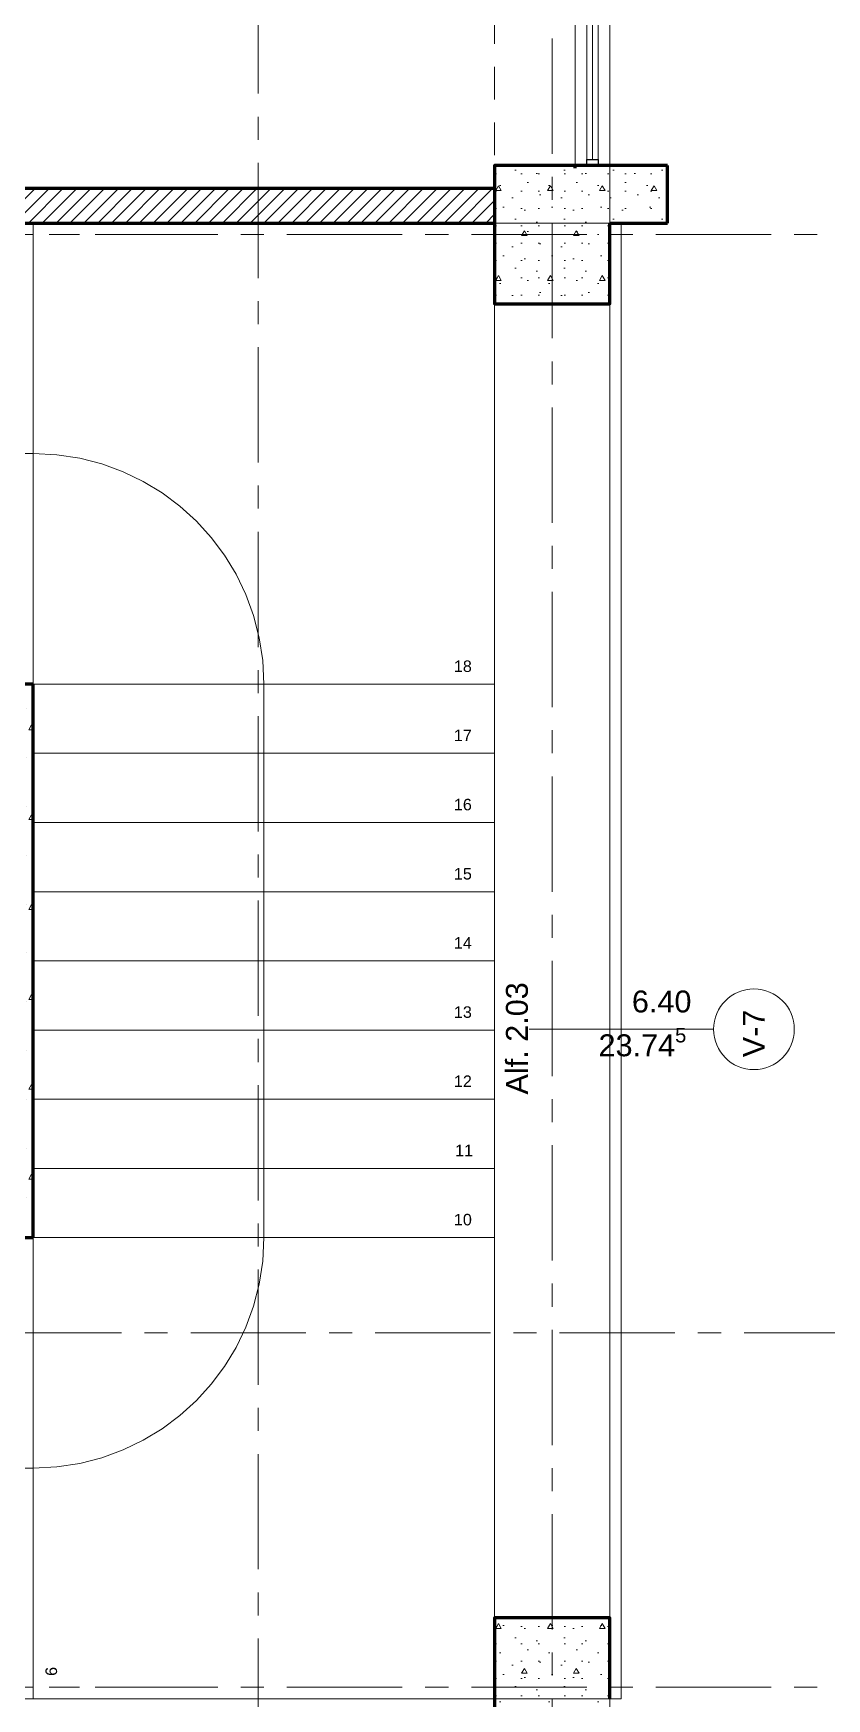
# Model space of a CAD drawing. Header units: inches. Extents: x -38 to 5698, y -33 to 92.
# Drawn here: x 326.57 to 330.01, y 20.35 to 27.57 of the extents above; entities that cross this region are included whole.
import ezdxf

# ---------------------------------------------------------------- set-up
doc = ezdxf.new("R2010")
doc.units = ezdxf.units.IN
doc.header["$MEASUREMENT"] = 0
doc.set_wipeout_variables(frame=1)
for name, pattern in [('ACAD_ISO04W100', [30, 24, -3, 0, -3]), ('Hidden Line', [0.195611, 0.141111, -0.0545]), ('Línea Oculta', [0.195611, 0.141111, -0.0545]), ('Punto & Raya', [0.65, 0.5, -0.075, 0, -0.075]), ('Raya Pequeña', [0.141111, 0.070556, -0.070556]), ('Wipeout_Contour', [1, 0, -1])]:
    doc.linetypes.add(name, pattern=pattern)
for name, color, linetype in [('02 _ ARQ _ ALB _ Ejes Generales', 7, 'Continuous'), ('02 _ ARQ _ ZON _ Espacio.3D', 7, 'Continuous'), ('08 _ STR _ EXT _ 06 Columnas', 7, 'Continuous'), ('08 _ STR _ EXT _ 06 Elementos de Fachada', 7, 'Continuous'), ('08 _ STR _ EXT _ 07 Losa Aligerada', 7, 'Continuous'), ('08 _ STR _ EXT _ 09 Vigas', 7, 'Continuous'), ('08 _ STR _ EXT _ 11 Escaleras', 7, 'Continuous'), ('08 _ STR _ EXT _ 12 Ascensor', 7, 'Continuous'), ('Estructura - 04 MURO', 253, 'Continuous'), ('Interior - CIELO RASSO', 7, 'Continuous'), ('Marcador - Secciones', 251, 'Continuous')]:
    doc.layers.add(name, color=color, linetype=linetype)
doc.styles.add('Estilo_Generado_3', font='arial.ttf')
doc.styles.add('Estilo_Generado_4', font='swisse.ttf')
pattern_1 = [(0, (277.50004, 6e-09), (0, 0.3897114), [0.024375, -0.200625]), (0, (277.61254, 0.19486), (0, 0.3897114), [0.024375, -0.200625]), (60, (277.50004, 6e-09), (-0.3375, 0.1948557), [0.024375, -0.200625]), (60, (277.72504, 6e-09), (-0.3375, 0.1948557), [0.024375, -0.200625]), (120, (277.5244, 6e-09), (0.3375, 0.1948557), [0.024375, -0.200625]), (120, (277.7494, 6e-09), (0.3375, 0.1948557), [0.024375, -0.200625]), (0, (277.50004, 0.0375), (0, 0.075), [0, -0.075, 0, -0.1125]), (45, (277.53754, 0.0375), (-0.05303301, 0.05303301), [0, -0.05625, 0, -0.09375])]

msp = doc.modelspace()

# ---------------------------------------------------------------- hatches: boundary and pattern name
at = {"layer": '08 _ STR _ EXT _ 06 Elementos de Fachada', "linetype": 'Continuous', "lineweight": 9}
h = msp.add_hatch(dxfattribs=at)
h.set_pattern_fill('HORMIGÓN_EN_MASA_0002', color=250, style=0, pattern_type=2)
h.set_pattern_definition(pattern_1)
h.paths.add_polyline_path([(329.07, 26.75), (329.32, 26.75), (329.32, 27), (329.07, 27)])

# ---------------------------------------------------------------- linework, layer by layer
at = {"layer": '02 _ ARQ _ ALB _ Ejes Generales', "color": 252, "linetype": 'Punto & Raya', "lineweight": 13}
msp.add_line((328.82, 3.05), (328.82, 44.9), dxfattribs=at)
at = {"layer": '02 _ ARQ _ ZON _ Espacio.3D', "color": 254, "linetype": 'Continuous', "lineweight": 0, "flags": 128}
msp.add_lwpolyline([(324.17, 26.9), (328.57, 26.9), (328.57, 27), (328.92, 27), (328.92, 29.7), (324.32, 29.7), (324.32, 27.8), (324.17, 27.8)], close=True, dxfattribs=at)
at = {"layer": '08 _ STR _ EXT _ 06 Elementos de Fachada', "color": 7, "linetype": 'Continuous', "lineweight": 80, "flags": 128}
for points in [[(329.32, 27), (329.07, 27)], [(329.32, 26.75), (329.32, 27)], [(329.07, 26.75), (329.32, 26.75)]]:
    msp.add_lwpolyline(points, dxfattribs=at)
at = {"layer": '08 _ STR _ EXT _ 07 Losa Aligerada', "color": 7, "linetype": 'Continuous', "lineweight": 18, "flags": 128}
msp.add_lwpolyline([(320.8699, 5.6637), (322.07, 5.6637), (322.07, 7.2), (329.07, 7.2), (329.07, 14.9999), (329.07, 15.1499), (329.07, 15.1499), (329.07, 15.7999), (329.07, 15.7999), (329.07, 18.1001), (329.07, 20.35), (326.57, 20.35), (324.17, 20.35), (324.17, 22.35), (324.17, 22.6), (324.17, 24.5), (324.17, 24.75), (324.17, 26.75), (329.07, 26.75), (329.07, 29.7)], dxfattribs=at)
at = {"layer": '08 _ STR _ EXT _ 09 Vigas', "color": 251, "linetype": 'Hidden Line', "lineweight": 13}
msp.add_line((329.07, 7.2), (329.07, 39.9), dxfattribs=at)
at = {"layer": '08 _ STR _ EXT _ 11 Escaleras', "color": 161, "linetype": 'Continuous', "lineweight": 13}
for p, q in [((326.57, 22.35), (325.4744, 22.35)), ((326.0744, 20.35), (326.57, 20.35))]:
    msp.add_line(p, q, dxfattribs=at)
at = {"layer": 'Estructura - 04 MURO', "color": 165, "linetype": 'Continuous', "lineweight": 15}
for p, q in [((328.92, 27), (328.92, 29.7)), ((329.07, 27), (329.07, 29.7)), ((328.97, 27.026), (328.97, 28.33)), ((328.995, 27.026), (328.995, 28.33)), ((329.02, 28.33), (329.02, 27.026)), ((329.07, 20.35), (329.07, 26.75)), ((329.07, 20.35), (329.07, 26.75)), ((329.12, 20.35), (329.12, 26.75)), ((329.12, 20.35), (329.12, 26.75)), ((329.52, 23.2535), (328.72, 23.2535)), ((329.07, 20.35), (329.12, 20.35)), ((329.07, 20.35), (329.12, 20.35))]:
    msp.add_line(p, q, dxfattribs=at)
at = {"layer": 'Estructura - 04 MURO', "color": 165, "linetype": 'Continuous', "lineweight": 25}
for p, q in [((328.97, 27), (328.97, 27.026)), ((328.97, 27.026), (329.02, 27.026)), ((329.02, 27.026), (329.02, 27))]:
    msp.add_line(p, q, dxfattribs=at)
at = {"layer": 'Estructura - 04 MURO', "color": 7, "linetype": 'Continuous', "lineweight": 80}
for p, q in [((328.97, 27), (328.92, 27)), ((328.97, 27), (328.92, 27)), ((329.02, 27), (328.97, 27)), ((329.02, 27), (328.97, 27)), ((329.02, 27), (328.97, 27)), ((329.07, 27), (329.02, 27)), ((329.07, 27), (329.02, 27))]:
    msp.add_line(p, q, dxfattribs=at)
at = {"layer": 'Estructura - 04 MURO', "color": 251, "linetype": 'Línea Oculta', "lineweight": 13}
msp.add_line((329.02, 26.4), (328.87, 26.4), dxfattribs=at)
msp.add_line((329.02, 26.4), (328.87, 26.4), dxfattribs=at)
at = {"layer": 'Estructura - 04 MURO', "color": 7, "linetype": 'Continuous', "lineweight": 80, "flags": 128}
msp.add_lwpolyline([(328.92, 26.9879), (328.92, 27)], dxfattribs=at)
at = {"layer": 'Estructura - 04 MURO', "color": 251, "linetype": 'Continuous', "lineweight": 13, "flags": 128}
msp.add_lwpolyline([(329.695, 23.0785, 1), (329.695, 23.4285, 1)], format="xyb", close=True, dxfattribs=at)
at = {"layer": 'Interior - CIELO RASSO', "color": 251, "linetype": 'Línea Oculta', "lineweight": 13, "flags": 128}
msp.add_lwpolyline([(327.81, 26.8), (324.32, 26.8)], dxfattribs=at)

# ---------------------------------------------------------------- texts
at = {"layer": 'Estructura - 04 MURO', "color": 251, "lineweight": 25, "char_height": 0.095, "attachment_point": 7, "rotation": 90, "style": 'Estilo_Generado_4'}
for s, insert in [('\\A1;{\\pql;\\pt0;\\fSwis721 Ex BT|b0|i0|c0|p34;Alf. 2.03\\fSwis721 Ex BT|b0|i0|c0|p34;\\A1{\\H.66x;\\S^  ;}\\fSwis721 Ex BT|b0|i0|c0|p34;\\fSwis721 Ex BT|b0|i0|c0|p34;}', (328.7425, 22.9703)), ('\\A1;{\\pql;\\pt0;\\fSwis721 Ex BT|b0|i0|c0|p34;V-7\\fSwis721 Ex BT|b0|i0|c0|p34;\\fSwis721 Ex BT|b0|i0|c0|p34;\\fSwis721 Ex BT|b0|i0|c0|p34;}', (329.7425, 23.1319))]:
    msp.add_mtext(s, dxfattribs=dict(at, insert=insert))
at = {"layer": 'Estructura - 04 MURO', "color": 251, "lineweight": 25, "char_height": 0.095, "attachment_point": 7, "style": 'Estilo_Generado_4'}
for s, insert in [('\\A1;{\\pql;\\pt0;\\fSwis721 Ex BT|b0|i0|c0|p34;6.40\\fSwis721 Ex BT|b0|i0|c0|p34;\\A1{\\H.66x;\\S^  ;}\\fSwis721 Ex BT|b0|i0|c0|p34;\\fSwis721 Ex BT|b0|i0|c0|p34;}', (329.166, 23.2985)), ('\\A1;{\\pql;\\pt0;\\fSwis721 Ex BT|b0|i0|c0|p34;23.74\\fSwis721 Ex BT|b0|i0|c0|p34;\\A1{\\H.66x;\\S5^  ;}\\fSwis721 Ex BT|b0|i0|c0|p34;\\fSwis721 Ex BT|b0|i0|c0|p34;}', (329.0213, 23.1085))]:
    msp.add_mtext(s, dxfattribs=dict(at, insert=insert))

# ---------------------------------------------------------------- next in the draw order: wipeouts: each hides what was drawn before it
at = {"color": 254, "linetype": 'Wipeout_Contour', "lineweight": 0, "ltscale": 9846.239257}
msp.add_wipeout([(326.57, 20.35), (327.0098, 20.35), (327.0098, 22.35), (326.57, 22.35)], dxfattribs=at).dxf.layer = '08 _ STR _ EXT _ 11 Escaleras'

# ---------------------------------------------------------------- next in the draw order: linework, layer by layer
at = {"layer": '08 _ STR _ EXT _ 11 Escaleras', "color": 161, "linetype": 'Continuous', "lineweight": 13}
for p, q in [((327.0098, 22.35), (326.57, 22.35)), ((326.57, 20.35), (327.0098, 20.35))]:
    msp.add_line(p, q, dxfattribs=at)
at = {"layer": '08 _ STR _ EXT _ 11 Escaleras', "color": 161, "linetype": 'Raya Pequeña', "lineweight": 13}
msp.add_line((327.0098, 20.35), (327.0098, 22.35), dxfattribs=at)
at = {"layer": '08 _ STR _ EXT _ 11 Escaleras', "color": 167, "linetype": 'Continuous', "lineweight": 18}
msp.add_line((326.27, 20.35), (326.57, 20.35), dxfattribs=at)

# ---------------------------------------------------------------- next in the draw order: wipeouts: each hides what was drawn before it
at = {"color": 254, "linetype": 'Wipeout_Contour', "lineweight": 0, "ltscale": 9850.239102}
msp.add_wipeout([(327.0098, 22.35), (327.0098, 20.35), (328.57, 20.35), (328.57, 22.35)], dxfattribs=at).dxf.layer = '08 _ STR _ EXT _ 11 Escaleras'

# ---------------------------------------------------------------- next in the draw order: linework, layer by layer
at = {"layer": '08 _ STR _ EXT _ 11 Escaleras', "color": 161, "linetype": 'Continuous', "lineweight": 13}
for p, q in [((328.57, 20.35), (328.57, 22.35)), ((327.0098, 20.35), (328.57, 20.35))]:
    msp.add_line(p, q, dxfattribs=at)

# ---------------------------------------------------------------- next in the draw order: wipeouts: each hides what was drawn before it
at = {"color": 254, "linetype": 'Wipeout_Contour', "lineweight": 0, "ltscale": 9849.440152}
msp.add_wipeout([(328.57, 24.75), (326.57, 24.75), (326.57, 22.35), (328.57, 22.35)], dxfattribs=at).dxf.layer = '08 _ STR _ EXT _ 11 Escaleras'

# ---------------------------------------------------------------- next in the draw order: linework, layer by layer
at = {"layer": '08 _ STR _ EXT _ 11 Escaleras', "color": 161, "linetype": 'Continuous', "lineweight": 13}
for p, q in [((326.57, 24.75), (326.57, 22.35)), ((328.57, 22.35), (328.57, 24.75)), ((326.57, 22.35), (326.57, 20.35))]:
    msp.add_line(p, q, dxfattribs=at)
at = {"layer": '08 _ STR _ EXT _ 11 Escaleras', "color": 161, "linetype": 'Raya Pequeña', "lineweight": 13}
msp.add_line((326.57, 22.4898), (328.57, 22.4898), dxfattribs=at)
at = {"layer": '08 _ STR _ EXT _ 11 Escaleras', "color": 167, "linetype": 'Continuous', "lineweight": 18}
for p, q in [((326.57, 22.35), (326.27, 22.35)), ((326.57, 20.35), (326.57, 22.35))]:
    msp.add_line(p, q, dxfattribs=at)

# ---------------------------------------------------------------- next in the draw order: wipeouts: each hides what was drawn before it
at = {"color": 254, "linetype": 'Wipeout_Contour', "lineweight": 0, "ltscale": 9849.494985}
msp.add_wipeout([(328.57, 25.1898), (326.57, 25.1898), (326.57, 24.75), (328.57, 24.75)], dxfattribs=at).dxf.layer = '08 _ STR _ EXT _ 11 Escaleras'
at = {"color": 254, "linetype": 'Wipeout_Contour', "lineweight": 0, "ltscale": 9849.359565}
msp.add_wipeout([(328.57, 22.35), (326.57, 22.35), (326.57, 20.35), (328.57, 20.35)], dxfattribs=at).dxf.layer = '08 _ STR _ EXT _ 11 Escaleras'

# ---------------------------------------------------------------- next in the draw order: linework, layer by layer
at = {"layer": '08 _ STR _ EXT _ 11 Escaleras', "color": 161, "linetype": 'Raya Pequeña', "lineweight": 13}
msp.add_line((328.57, 25.1898), (326.57, 25.1898), dxfattribs=at)
at = {"layer": '08 _ STR _ EXT _ 11 Escaleras', "color": 161, "linetype": 'Continuous', "lineweight": 13}
for p, q in [((326.57, 25.1898), (326.57, 24.75)), ((328.57, 24.75), (328.57, 25.1898)), ((324.17, 24.75), (326.57, 24.75)), ((326.57, 24.75), (328.57, 24.75))]:
    msp.add_line(p, q, dxfattribs=at)
at = {"layer": '08 _ STR _ EXT _ 11 Escaleras', "color": 167, "linetype": 'Continuous', "lineweight": 18}
for p, q in [((328.57, 22.35), (326.57, 22.35)), ((326.57, 22.35), (326.57, 20.35)), ((328.57, 20.35), (328.57, 22.35)), ((325.7744, 21.35), (326.57, 21.35)), ((326.57, 20.35), (328.57, 20.35))]:
    msp.add_line(p, q, dxfattribs=at)
at = {"layer": '08 _ STR _ EXT _ 11 Escaleras', "color": 161, "linetype": 'ACAD_ISO04W100', "lineweight": 13}
msp.add_line((326.27, 20.35), (326.57, 20.35), dxfattribs=at)

# ---------------------------------------------------------------- next in the draw order: wipeouts: each hides what was drawn before it
at = {"color": 254, "linetype": 'Wipeout_Contour', "lineweight": 0, "ltscale": 9849.53681}
msp.add_wipeout([(326.57, 25.1898), (328.57, 25.1898), (328.57, 26.75), (326.57, 26.75)], dxfattribs=at).dxf.layer = '08 _ STR _ EXT _ 11 Escaleras'
at = {"color": 254, "linetype": 'Wipeout_Contour', "lineweight": 0, "ltscale": 9849.399736}
msp.add_wipeout([(326.57, 22.35), (328.57, 22.35), (328.57, 22.65), (326.57, 22.65)], dxfattribs=at).dxf.layer = '08 _ STR _ EXT _ 11 Escaleras'

# ---------------------------------------------------------------- next in the draw order: linework, layer by layer
at = {"layer": '08 _ STR _ EXT _ 11 Escaleras', "color": 161, "linetype": 'Continuous', "lineweight": 13}
for p, q in [((326.57, 26.75), (324.17, 26.75)), ((328.57, 26.75), (326.57, 26.75)), ((328.57, 25.1898), (328.57, 26.75))]:
    msp.add_line(p, q, dxfattribs=at)
at = {"layer": '08 _ STR _ EXT _ 11 Escaleras', "color": 167, "linetype": 'Continuous', "lineweight": 18}
for p, q in [((326.57, 22.65), (326.57, 22.35)), ((328.57, 22.65), (326.57, 22.65)), ((328.57, 22.35), (328.57, 22.65)), ((326.57, 22.35), (328.57, 22.35))]:
    msp.add_line(p, q, dxfattribs=at)
at = {"layer": '08 _ STR _ EXT _ 11 Escaleras', "color": 161, "linetype": 'ACAD_ISO04W100', "lineweight": 13}
for p, q in [((326.57, 22.35), (326.27, 22.35)), ((326.57, 20.35), (326.57, 22.35))]:
    msp.add_line(p, q, dxfattribs=at)
at = {"layer": '08 _ STR _ EXT _ 11 Escaleras', "color": 167, "linetype": 'Continuous', "lineweight": 18}
msp.add_arc((326.57, 22.35), 1, 270, 0, dxfattribs=at)

# ---------------------------------------------------------------- next in the draw order: wipeouts: each hides what was drawn before it
at = {"color": 254, "linetype": 'Wipeout_Contour', "lineweight": 0, "ltscale": 9849.410774}
msp.add_wipeout([(328.57, 22.95), (326.57, 22.95), (326.57, 22.65), (328.57, 22.65)], dxfattribs=at).dxf.layer = '08 _ STR _ EXT _ 11 Escaleras'

# ---------------------------------------------------------------- next in the draw order: linework, layer by layer
at = {"layer": '08 _ STR _ EXT _ 11 Escaleras', "color": 167, "linetype": 'Continuous', "lineweight": 18}
for p, q in [((328.57, 22.95), (326.57, 22.95)), ((326.57, 22.95), (326.57, 22.65)), ((328.57, 22.65), (328.57, 22.95)), ((326.57, 22.65), (328.57, 22.65))]:
    msp.add_line(p, q, dxfattribs=at)

# ---------------------------------------------------------------- next in the draw order: wipeouts: each hides what was drawn before it
at = {"color": 254, "linetype": 'Wipeout_Contour', "lineweight": 0, "ltscale": 9849.421958}
msp.add_wipeout([(328.57, 23.25), (326.57, 23.25), (326.57, 22.95), (328.57, 22.95)], dxfattribs=at).dxf.layer = '08 _ STR _ EXT _ 11 Escaleras'

# ---------------------------------------------------------------- next in the draw order: linework, layer by layer
at = {"layer": '08 _ STR _ EXT _ 11 Escaleras', "color": 167, "linetype": 'Continuous', "lineweight": 18}
for p, q in [((328.57, 23.25), (326.57, 23.25)), ((326.57, 23.25), (326.57, 22.95)), ((328.57, 22.95), (328.57, 23.25)), ((326.57, 22.95), (328.57, 22.95))]:
    msp.add_line(p, q, dxfattribs=at)

# ---------------------------------------------------------------- next in the draw order: wipeouts: each hides what was drawn before it
at = {"color": 254, "linetype": 'Wipeout_Contour', "lineweight": 0, "ltscale": 9849.433289}
msp.add_wipeout([(328.57, 23.55), (326.57, 23.55), (326.57, 23.25), (328.57, 23.25)], dxfattribs=at).dxf.layer = '08 _ STR _ EXT _ 11 Escaleras'

# ---------------------------------------------------------------- next in the draw order: linework, layer by layer
at = {"layer": '08 _ STR _ EXT _ 11 Escaleras', "color": 167, "linetype": 'Continuous', "lineweight": 18}
for p, q in [((328.57, 23.55), (326.57, 23.55)), ((326.57, 23.55), (326.57, 23.25)), ((328.57, 23.25), (328.57, 23.55)), ((326.57, 23.25), (328.57, 23.25))]:
    msp.add_line(p, q, dxfattribs=at)

# ---------------------------------------------------------------- next in the draw order: wipeouts: each hides what was drawn before it
at = {"color": 254, "linetype": 'Wipeout_Contour', "lineweight": 0, "ltscale": 9849.444765}
msp.add_wipeout([(328.57, 23.85), (326.57, 23.85), (326.57, 23.55), (328.57, 23.55)], dxfattribs=at).dxf.layer = '08 _ STR _ EXT _ 11 Escaleras'

# ---------------------------------------------------------------- next in the draw order: linework, layer by layer
at = {"layer": '08 _ STR _ EXT _ 11 Escaleras', "color": 167, "linetype": 'Continuous', "lineweight": 18}
for p, q in [((328.57, 23.85), (326.57, 23.85)), ((326.57, 23.85), (326.57, 23.55)), ((328.57, 23.55), (328.57, 23.85)), ((326.57, 23.55), (328.57, 23.55))]:
    msp.add_line(p, q, dxfattribs=at)

# ---------------------------------------------------------------- next in the draw order: wipeouts: each hides what was drawn before it
at = {"color": 254, "linetype": 'Wipeout_Contour', "lineweight": 0, "ltscale": 9849.456388}
msp.add_wipeout([(328.57, 24.15), (326.57, 24.15), (326.57, 23.85), (328.57, 23.85)], dxfattribs=at).dxf.layer = '08 _ STR _ EXT _ 11 Escaleras'

# ---------------------------------------------------------------- next in the draw order: linework, layer by layer
at = {"layer": '08 _ STR _ EXT _ 11 Escaleras', "color": 167, "linetype": 'Continuous', "lineweight": 18}
for p, q in [((328.57, 24.15), (326.57, 24.15)), ((326.57, 24.15), (326.57, 23.85)), ((328.57, 23.85), (328.57, 24.15)), ((326.57, 23.85), (328.57, 23.85))]:
    msp.add_line(p, q, dxfattribs=at)

# ---------------------------------------------------------------- next in the draw order: wipeouts: each hides what was drawn before it
at = {"color": 254, "linetype": 'Wipeout_Contour', "lineweight": 0, "ltscale": 9849.468157}
msp.add_wipeout([(328.57, 24.45), (326.57, 24.45), (326.57, 24.15), (328.57, 24.15)], dxfattribs=at).dxf.layer = '08 _ STR _ EXT _ 11 Escaleras'

# ---------------------------------------------------------------- next in the draw order: linework, layer by layer
at = {"layer": '08 _ STR _ EXT _ 11 Escaleras', "color": 167, "linetype": 'Continuous', "lineweight": 18}
for p, q in [((328.57, 24.45), (326.57, 24.45)), ((326.57, 24.45), (326.57, 24.15)), ((328.57, 24.15), (328.57, 24.45)), ((326.57, 24.15), (328.57, 24.15))]:
    msp.add_line(p, q, dxfattribs=at)

# ---------------------------------------------------------------- next in the draw order: wipeouts: each hides what was drawn before it
at = {"color": 254, "linetype": 'Wipeout_Contour', "lineweight": 0, "ltscale": 9849.480073}
msp.add_wipeout([(328.57, 24.75), (326.57, 24.75), (326.57, 24.45), (328.57, 24.45)], dxfattribs=at).dxf.layer = '08 _ STR _ EXT _ 11 Escaleras'

# ---------------------------------------------------------------- next in the draw order: linework, layer by layer
at = {"layer": '08 _ STR _ EXT _ 11 Escaleras', "color": 167, "linetype": 'Continuous', "lineweight": 18}
for p, q in [((328.57, 24.75), (326.57, 24.75)), ((326.57, 24.75), (326.57, 24.45)), ((328.57, 24.45), (328.57, 24.75)), ((326.57, 24.45), (328.57, 24.45))]:
    msp.add_line(p, q, dxfattribs=at)

# ---------------------------------------------------------------- next in the draw order: wipeouts: each hides what was drawn before it
at = {"color": 254, "linetype": 'Wipeout_Contour', "lineweight": 0, "ltscale": 9849.527889}
msp.add_wipeout([(326.57, 24.75), (328.57, 24.75), (328.57, 26.75), (326.57, 26.75)], dxfattribs=at).dxf.layer = '08 _ STR _ EXT _ 11 Escaleras'

# ---------------------------------------------------------------- next in the draw order: linework, layer by layer
at = {"layer": '08 _ STR _ EXT _ 11 Escaleras', "color": 167, "linetype": 'Continuous', "lineweight": 18}
for p, q in [((326.57, 26.75), (326.27, 26.75)), ((326.57, 26.75), (326.57, 24.75)), ((328.57, 26.75), (326.57, 26.75)), ((326.57, 24.75), (326.57, 26.75)), ((328.57, 24.75), (328.57, 26.75)), ((326.57, 25.75), (324.47, 25.75)), ((326.27, 24.75), (326.57, 24.75)), ((326.57, 24.75), (328.57, 24.75)), ((327.57, 22.35), (327.57, 24.75))]:
    msp.add_line(p, q, dxfattribs=at)
msp.add_arc((326.57, 24.75), 1, 0, 90, dxfattribs=at)

# ---------------------------------------------------------------- next in the draw order: wipeouts: each hides what was drawn before it
at = {"color": 254, "linetype": 'Wipeout_Contour', "lineweight": 0, "ltscale": 9849.359565}
msp.add_wipeout([(328.57, 22.35), (326.57, 22.35), (326.57, 20.35), (328.57, 20.35)], dxfattribs=at).dxf.layer = '08 _ STR _ EXT _ 11 Escaleras'

# ---------------------------------------------------------------- next in the draw order: hatches: boundary and pattern name
at = {"layer": '08 _ STR _ EXT _ 06 Columnas', "linetype": 'Continuous', "lineweight": 9}
h = msp.add_hatch(dxfattribs=at)
h.set_pattern_fill('HORMIGÓN_EN_MASA_0002', style=0, pattern_type=2)
h.set_pattern_definition(pattern_1)
h.paths.add_polyline_path([(328.57, 20.7), (328.57, 20.1), (329.07, 20.1), (329.07, 20.35), (329.07, 20.35), (329.07, 20.7)])

# ---------------------------------------------------------------- next in the draw order: linework, layer by layer
at = {"layer": '02 _ ARQ _ ALB _ Ejes Generales', "color": 252, "linetype": 'Punto & Raya', "lineweight": 13}
for p, q in [((321.2385, 20.4), (327.2385, 20.4)), ((326.07, 20.4), (332.07, 20.4))]:
    msp.add_line(p, q, dxfattribs=at)
at = {"layer": '08 _ STR _ EXT _ 06 Columnas', "color": 7, "linetype": 'Continuous', "lineweight": 80, "flags": 128}
msp.add_lwpolyline([(329.07, 20.35), (329.07, 20.7), (328.57, 20.7), (328.57, 20.1), (329.07, 20.1)], dxfattribs=at)
at = {"layer": '08 _ STR _ EXT _ 11 Escaleras', "color": 161, "linetype": 'ACAD_ISO04W100', "lineweight": 13}
for p, q in [((328.57, 22.35), (326.57, 22.35)), ((326.57, 22.35), (326.57, 20.35)), ((328.57, 20.35), (328.57, 22.35)), ((325.7744, 21.35), (326.57, 21.35)), ((326.57, 20.35), (328.57, 20.35))]:
    msp.add_line(p, q, dxfattribs=at)
at = {"layer": 'Marcador - Secciones', "color": 251, "linetype": 'Punto & Raya', "lineweight": 13}
msp.add_line((306.4526, 21.9367), (334.2072, 21.9367), dxfattribs=at)

# ---------------------------------------------------------------- next in the draw order: texts
at = {"layer": '08 _ STR _ EXT _ 11 Escaleras', "color": 161, "lineweight": 13, "insert": (326.6475, 20.4879), "char_height": 0.05, "attachment_point": 4, "rotation": 270, "style": 'Estilo_Generado_3'}
msp.add_mtext('\\A1;{\\pql;\\fArial|b0|i0|c0|p34;9}', dxfattribs=at)

# ---------------------------------------------------------------- next in the draw order: wipeouts: each hides what was drawn before it
at = {"color": 254, "linetype": 'Wipeout_Contour', "lineweight": 0, "ltscale": 9849.399736}
msp.add_wipeout([(326.57, 22.35), (328.57, 22.35), (328.57, 22.65), (326.57, 22.65)], dxfattribs=at).dxf.layer = '08 _ STR _ EXT _ 11 Escaleras'

# ---------------------------------------------------------------- next in the draw order: hatches: boundary and pattern name
at = {"layer": '08 _ STR _ EXT _ 12 Ascensor', "linetype": 'Continuous', "lineweight": 9}
h = msp.add_hatch(dxfattribs=at)
h.set_pattern_fill('HORMIGÓN_EN_MASA_0002', style=0, pattern_type=2)
h.set_pattern_definition(pattern_1)
h.paths.add_polyline_path([(326.32, 22.6), (326.57, 22.35), (326.57, 22.6)])
h = msp.add_hatch(dxfattribs=at)
h.set_pattern_fill('HORMIGÓN_EN_MASA_0002', style=0, pattern_type=2)
h.set_pattern_definition(pattern_1)
h.paths.add_polyline_path([(326.32, 22.35), (326.57, 22.35), (326.32, 22.6)])

# ---------------------------------------------------------------- next in the draw order: linework, layer by layer
at = {"layer": '08 _ STR _ EXT _ 11 Escaleras', "color": 161, "linetype": 'ACAD_ISO04W100', "lineweight": 13}
for p, q in [((326.57, 22.65), (326.57, 22.35)), ((328.57, 22.65), (326.57, 22.65)), ((328.57, 22.35), (328.57, 22.65)), ((326.57, 22.35), (328.57, 22.35))]:
    msp.add_line(p, q, dxfattribs=at)
msp.add_arc((326.57, 22.35), 1, 270, 0, dxfattribs=at)
at = {"layer": '08 _ STR _ EXT _ 12 Ascensor', "color": 7, "linetype": 'Continuous', "lineweight": 80, "flags": 128}
for points in [[(326.57, 22.35), (326.57, 22.6)], [(324.17, 22.35), (326.57, 22.35)]]:
    msp.add_lwpolyline(points, dxfattribs=at)

# ---------------------------------------------------------------- next in the draw order: texts
at = {"layer": '08 _ STR _ EXT _ 11 Escaleras', "color": 161, "lineweight": 13, "insert": (328.3942, 22.4274), "char_height": 0.05, "attachment_point": 4, "style": 'Estilo_Generado_3'}
msp.add_mtext('\\A1;{\\pql;\\fArial|b0|i0|c0|p34;10}', dxfattribs=at)

# ---------------------------------------------------------------- next in the draw order: wipeouts: each hides what was drawn before it
at = {"color": 254, "linetype": 'Wipeout_Contour', "lineweight": 0, "ltscale": 9849.410774}
msp.add_wipeout([(328.57, 22.95), (326.57, 22.95), (326.57, 22.65), (328.57, 22.65)], dxfattribs=at).dxf.layer = '08 _ STR _ EXT _ 11 Escaleras'

# ---------------------------------------------------------------- next in the draw order: linework, layer by layer
at = {"layer": '08 _ STR _ EXT _ 11 Escaleras', "color": 161, "linetype": 'ACAD_ISO04W100', "lineweight": 13}
for p, q in [((328.57, 22.95), (326.57, 22.95)), ((326.57, 22.95), (326.57, 22.65)), ((328.57, 22.65), (328.57, 22.95)), ((326.57, 22.65), (328.57, 22.65))]:
    msp.add_line(p, q, dxfattribs=at)

# ---------------------------------------------------------------- next in the draw order: texts
at = {"layer": '08 _ STR _ EXT _ 11 Escaleras', "color": 161, "lineweight": 13, "insert": (328.3992, 22.7279), "char_height": 0.05, "attachment_point": 4, "style": 'Estilo_Generado_3'}
msp.add_mtext('\\A1;{\\pql;\\fArial|b0|i0|c0|p34;11}', dxfattribs=at)

# ---------------------------------------------------------------- next in the draw order: wipeouts: each hides what was drawn before it
at = {"color": 254, "linetype": 'Wipeout_Contour', "lineweight": 0, "ltscale": 9849.421958}
msp.add_wipeout([(328.57, 23.25), (326.57, 23.25), (326.57, 22.95), (328.57, 22.95)], dxfattribs=at).dxf.layer = '08 _ STR _ EXT _ 11 Escaleras'

# ---------------------------------------------------------------- next in the draw order: linework, layer by layer
at = {"layer": '08 _ STR _ EXT _ 11 Escaleras', "color": 161, "linetype": 'ACAD_ISO04W100', "lineweight": 13}
for p, q in [((328.57, 23.25), (326.57, 23.25)), ((326.57, 23.25), (326.57, 22.95)), ((328.57, 22.95), (328.57, 23.25)), ((326.57, 22.95), (328.57, 22.95))]:
    msp.add_line(p, q, dxfattribs=at)

# ---------------------------------------------------------------- next in the draw order: texts
at = {"layer": '08 _ STR _ EXT _ 11 Escaleras', "color": 161, "lineweight": 13, "insert": (328.3942, 23.0279), "char_height": 0.05, "attachment_point": 4, "style": 'Estilo_Generado_3'}
msp.add_mtext('\\A1;{\\pql;\\fArial|b0|i0|c0|p34;12}', dxfattribs=at)

# ---------------------------------------------------------------- next in the draw order: wipeouts: each hides what was drawn before it
at = {"color": 254, "linetype": 'Wipeout_Contour', "lineweight": 0, "ltscale": 9849.433289}
msp.add_wipeout([(328.57, 23.55), (326.57, 23.55), (326.57, 23.25), (328.57, 23.25)], dxfattribs=at).dxf.layer = '08 _ STR _ EXT _ 11 Escaleras'

# ---------------------------------------------------------------- next in the draw order: linework, layer by layer
at = {"layer": '08 _ STR _ EXT _ 11 Escaleras', "color": 161, "linetype": 'ACAD_ISO04W100', "lineweight": 13}
for p, q in [((328.57, 23.55), (326.57, 23.55)), ((326.57, 23.55), (326.57, 23.25)), ((328.57, 23.25), (328.57, 23.55)), ((326.57, 23.25), (328.57, 23.25))]:
    msp.add_line(p, q, dxfattribs=at)

# ---------------------------------------------------------------- next in the draw order: texts
at = {"layer": '08 _ STR _ EXT _ 11 Escaleras', "color": 161, "lineweight": 13, "insert": (328.3942, 23.3274), "char_height": 0.05, "attachment_point": 4, "style": 'Estilo_Generado_3'}
msp.add_mtext('\\A1;{\\pql;\\fArial|b0|i0|c0|p34;13}', dxfattribs=at)

# ---------------------------------------------------------------- next in the draw order: wipeouts: each hides what was drawn before it
at = {"color": 254, "linetype": 'Wipeout_Contour', "lineweight": 0, "ltscale": 9849.444765}
msp.add_wipeout([(328.57, 23.85), (326.57, 23.85), (326.57, 23.55), (328.57, 23.55)], dxfattribs=at).dxf.layer = '08 _ STR _ EXT _ 11 Escaleras'

# ---------------------------------------------------------------- next in the draw order: linework, layer by layer
at = {"layer": '08 _ STR _ EXT _ 11 Escaleras', "color": 161, "linetype": 'ACAD_ISO04W100', "lineweight": 13}
for p, q in [((328.57, 23.85), (326.57, 23.85)), ((326.57, 23.85), (326.57, 23.55)), ((328.57, 23.55), (328.57, 23.85)), ((326.57, 23.55), (328.57, 23.55))]:
    msp.add_line(p, q, dxfattribs=at)

# ---------------------------------------------------------------- next in the draw order: texts
at = {"layer": '08 _ STR _ EXT _ 11 Escaleras', "color": 161, "lineweight": 13, "insert": (328.3942, 23.6279), "char_height": 0.05, "attachment_point": 4, "style": 'Estilo_Generado_3'}
msp.add_mtext('\\A1;{\\pql;\\fArial|b0|i0|c0|p34;14}', dxfattribs=at)

# ---------------------------------------------------------------- next in the draw order: wipeouts: each hides what was drawn before it
at = {"color": 254, "linetype": 'Wipeout_Contour', "lineweight": 0, "ltscale": 9849.456388}
msp.add_wipeout([(328.57, 24.15), (326.57, 24.15), (326.57, 23.85), (328.57, 23.85)], dxfattribs=at).dxf.layer = '08 _ STR _ EXT _ 11 Escaleras'

# ---------------------------------------------------------------- next in the draw order: linework, layer by layer
at = {"layer": '08 _ STR _ EXT _ 11 Escaleras', "color": 161, "linetype": 'ACAD_ISO04W100', "lineweight": 13}
for p, q in [((328.57, 24.15), (326.57, 24.15)), ((326.57, 24.15), (326.57, 23.85)), ((328.57, 23.85), (328.57, 24.15)), ((326.57, 23.85), (328.57, 23.85))]:
    msp.add_line(p, q, dxfattribs=at)

# ---------------------------------------------------------------- next in the draw order: texts
at = {"layer": '08 _ STR _ EXT _ 11 Escaleras', "color": 161, "lineweight": 13, "insert": (328.3942, 23.9274), "char_height": 0.05, "attachment_point": 4, "style": 'Estilo_Generado_3'}
msp.add_mtext('\\A1;{\\pql;\\fArial|b0|i0|c0|p34;15}', dxfattribs=at)

# ---------------------------------------------------------------- next in the draw order: wipeouts: each hides what was drawn before it
at = {"color": 254, "linetype": 'Wipeout_Contour', "lineweight": 0, "ltscale": 9849.468157}
msp.add_wipeout([(328.57, 24.45), (326.57, 24.45), (326.57, 24.15), (328.57, 24.15)], dxfattribs=at).dxf.layer = '08 _ STR _ EXT _ 11 Escaleras'

# ---------------------------------------------------------------- next in the draw order: linework, layer by layer
at = {"layer": '08 _ STR _ EXT _ 11 Escaleras', "color": 161, "linetype": 'ACAD_ISO04W100', "lineweight": 13}
for p, q in [((328.57, 24.45), (326.57, 24.45)), ((326.57, 24.45), (326.57, 24.15)), ((328.57, 24.15), (328.57, 24.45)), ((326.57, 24.15), (328.57, 24.15))]:
    msp.add_line(p, q, dxfattribs=at)

# ---------------------------------------------------------------- next in the draw order: texts
at = {"layer": '08 _ STR _ EXT _ 11 Escaleras', "color": 161, "lineweight": 13, "insert": (328.3942, 24.2274), "char_height": 0.05, "attachment_point": 4, "style": 'Estilo_Generado_3'}
msp.add_mtext('\\A1;{\\pql;\\fArial|b0|i0|c0|p34;16}', dxfattribs=at)

# ---------------------------------------------------------------- next in the draw order: wipeouts: each hides what was drawn before it
at = {"color": 254, "linetype": 'Wipeout_Contour', "lineweight": 0, "ltscale": 9849.480073}
msp.add_wipeout([(328.57, 24.75), (326.57, 24.75), (326.57, 24.45), (328.57, 24.45)], dxfattribs=at).dxf.layer = '08 _ STR _ EXT _ 11 Escaleras'

# ---------------------------------------------------------------- next in the draw order: hatches: boundary and pattern name
at = {"layer": '08 _ STR _ EXT _ 12 Ascensor', "linetype": 'Continuous', "lineweight": 9}
h = msp.add_hatch(dxfattribs=at)
h.set_pattern_fill('HORMIGÓN_EN_MASA_0002', style=0, pattern_type=2)
h.set_pattern_definition(pattern_1)
h.paths.add_polyline_path([(326.32, 24.5), (326.32, 22.6), (326.57, 22.6), (326.57, 24.5)])

# ---------------------------------------------------------------- next in the draw order: linework, layer by layer
at = {"layer": '08 _ STR _ EXT _ 11 Escaleras', "color": 161, "linetype": 'ACAD_ISO04W100', "lineweight": 13}
for p, q in [((328.57, 24.75), (326.57, 24.75)), ((326.57, 24.75), (326.57, 24.45)), ((328.57, 24.45), (328.57, 24.75)), ((326.57, 24.45), (328.57, 24.45))]:
    msp.add_line(p, q, dxfattribs=at)

# ---------------------------------------------------------------- next in the draw order: texts
at = {"layer": '08 _ STR _ EXT _ 11 Escaleras', "color": 161, "lineweight": 13, "insert": (328.3942, 24.5279), "char_height": 0.05, "attachment_point": 4, "style": 'Estilo_Generado_3'}
msp.add_mtext('\\A1;{\\pql;\\fArial|b0|i0|c0|p34;17}', dxfattribs=at)

# ---------------------------------------------------------------- next in the draw order: wipeouts: each hides what was drawn before it
at = {"color": 254, "linetype": 'Wipeout_Contour', "lineweight": 0, "ltscale": 9849.527889}
msp.add_wipeout([(326.57, 24.75), (328.57, 24.75), (328.57, 26.75), (326.57, 26.75)], dxfattribs=at).dxf.layer = '08 _ STR _ EXT _ 11 Escaleras'

# ---------------------------------------------------------------- next in the draw order: hatches: boundary and pattern name
at = {"layer": '08 _ STR _ EXT _ 12 Ascensor', "linetype": 'Continuous', "lineweight": 9}
h = msp.add_hatch(dxfattribs=at)
h.set_pattern_fill('HORMIGÓN_EN_MASA_0002', style=0, pattern_type=2)
h.set_pattern_definition(pattern_1)
h.paths.add_polyline_path([(326.32, 24.5), (326.57, 24.75), (326.32, 24.75)])
h = msp.add_hatch(dxfattribs=at)
h.set_pattern_fill('HORMIGÓN_EN_MASA_0002', style=0, pattern_type=2)
h.set_pattern_definition(pattern_1)
h.paths.add_polyline_path([(326.32, 24.5), (326.57, 24.5), (326.57, 24.75)])

# ---------------------------------------------------------------- next in the draw order: linework, layer by layer
at = {"layer": '02 _ ARQ _ ALB _ Ejes Generales', "color": 252, "linetype": 'Punto & Raya', "lineweight": 13}
for p, q in [((321.2385, 26.7), (327.2385, 26.7)), ((326.07, 26.7), (332.07, 26.7))]:
    msp.add_line(p, q, dxfattribs=at)
at = {"layer": '08 _ STR _ EXT _ 11 Escaleras', "color": 161, "linetype": 'ACAD_ISO04W100', "lineweight": 13}
for p, q in [((326.57, 26.75), (326.27, 26.75)), ((326.57, 26.75), (326.57, 24.75)), ((328.57, 26.75), (326.57, 26.75)), ((326.57, 24.75), (326.57, 26.75)), ((328.57, 24.75), (328.57, 26.75)), ((326.57, 25.75), (324.47, 25.75)), ((326.27, 24.75), (326.57, 24.75)), ((326.57, 24.75), (328.57, 24.75)), ((327.57, 22.35), (327.57, 24.75))]:
    msp.add_line(p, q, dxfattribs=at)
msp.add_arc((326.57, 24.75), 1, 0, 90, dxfattribs=at)
at = {"layer": '08 _ STR _ EXT _ 12 Ascensor', "color": 7, "linetype": 'Continuous', "lineweight": 80, "flags": 128}
for points in [[(326.57, 24.75), (326.32, 24.75)], [(326.57, 22.6), (326.57, 24.75)]]:
    msp.add_lwpolyline(points, dxfattribs=at)
at = {"layer": 'Interior - CIELO RASSO', "color": 251, "linetype": 'Línea Oculta', "lineweight": 13, "flags": 128}
for points in [[(327.81, 26.75), (327.81, 26.8)], [(324.17, 26.75), (327.81, 26.75)]]:
    msp.add_lwpolyline(points, dxfattribs=at)

# ---------------------------------------------------------------- next in the draw order: texts
at = {"layer": '08 _ STR _ EXT _ 11 Escaleras', "color": 161, "lineweight": 13, "insert": (328.3942, 24.8274), "char_height": 0.05, "attachment_point": 4, "style": 'Estilo_Generado_3'}
msp.add_mtext('\\A1;{\\pql;\\fArial|b0|i0|c0|p34;18}', dxfattribs=at)

# ---------------------------------------------------------------- next in the draw order: wipeouts: each hides what was drawn before it
at = {"color": 254, "linetype": 'Wipeout_Contour', "lineweight": 0, "ltscale": 9844.773211}
msp.add_wipeout([(324.17, 26.75), (328.57, 26.75), (328.57, 26.9), (324.17, 26.9)], dxfattribs=at).dxf.layer = 'Estructura - 04 MURO'

# ---------------------------------------------------------------- next in the draw order: hatches: boundary and pattern name
at = {"layer": '08 _ STR _ EXT _ 06 Columnas', "linetype": 'Continuous', "lineweight": 9}
h = msp.add_hatch(dxfattribs=at)
h.set_pattern_fill('HORMIGÓN_EN_MASA_0002', style=0, pattern_type=2)
h.set_pattern_definition(pattern_1)
h.paths.add_polyline_path([(328.57, 26.4), (329.07, 26.4), (329.07, 26.75), (329.07, 27), (328.57, 27)])
at = {"layer": 'Estructura - 04 MURO', "linetype": 'Continuous', "lineweight": 5}
h = msp.add_hatch(dxfattribs=at)
h.set_pattern_fill('LADRILLO_COMÚN_0002', color=252, style=0, pattern_type=2)
h.set_pattern_definition([(45, (277.50004, 6e-09), (-0.030052038, 0.030052038), [])])
h.paths.add_polyline_path([(324.17, 26.75), (328.57, 26.75), (328.57, 26.9), (324.17, 26.9)])

# ---------------------------------------------------------------- next in the draw order: linework, layer by layer
at = {"layer": '08 _ STR _ EXT _ 06 Columnas', "color": 7, "linetype": 'Continuous', "lineweight": 80, "flags": 128}
msp.add_lwpolyline([(329.07, 27), (328.57, 27), (328.57, 26.4), (329.07, 26.4), (329.07, 26.75)], dxfattribs=at)
at = {"layer": '08 _ STR _ EXT _ 09 Vigas', "color": 251, "linetype": 'Hidden Line', "lineweight": 13}
msp.add_line((328.57, 17.4), (328.57, 29.7), dxfattribs=at)
at = {"layer": 'Estructura - 04 MURO', "color": 7, "linetype": 'Continuous', "lineweight": 80, "flags": 128}
for points in [[(328.57, 26.9), (324.17, 26.9)], [(324.17, 26.75), (328.57, 26.75)]]:
    msp.add_lwpolyline(points, dxfattribs=at)
at = {"layer": 'Marcador - Secciones', "color": 251, "linetype": 'Punto & Raya', "lineweight": 13}
msp.add_line((327.5454, 46.2111), (327.5454, 0.9472), dxfattribs=at)

doc.saveas('drawing.dxf')
